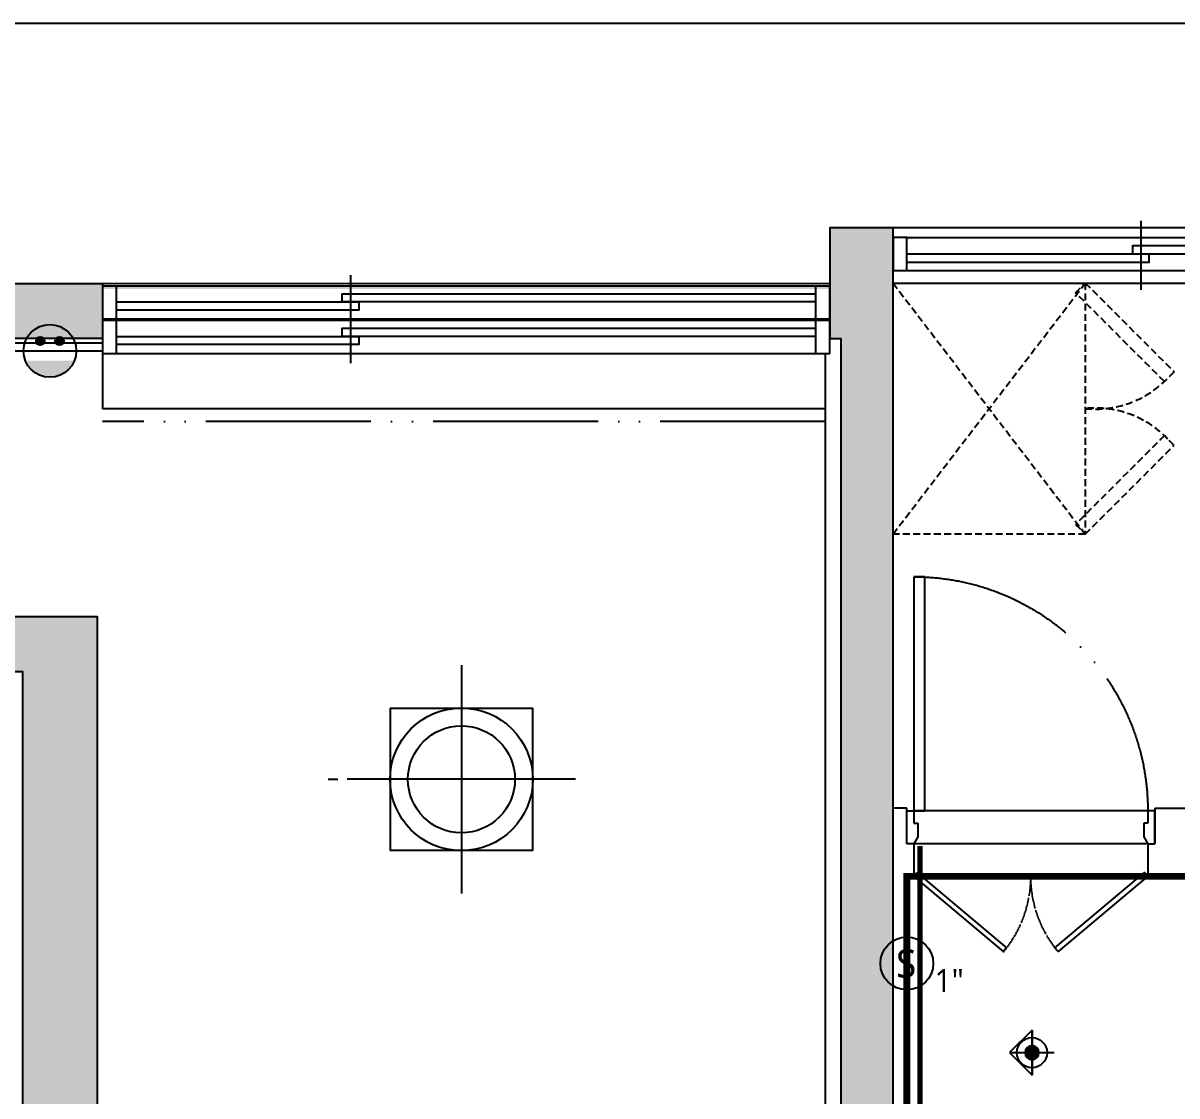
# Model space of a CAD drawing. Header units: millimetres. Extents: x 0 to 460316, y -63250 to 103204.
# Drawn here: x 190020 to 194210, y 35417 to 39314 of the extents above; entities that cross this region are included whole.
import ezdxf
from ezdxf.enums import TextEntityAlignment as Align

# ---------------------------------------------------------------- set-up
doc = ezdxf.new("R2010")
doc.units = ezdxf.units.MM
doc.header["$LTSCALE"] = 25
for name, pattern in [('ACAD_ISO05W100', [33, 24, -3, 0, -3, 0, -3]), ('DASHEDX2', [1.5, 1, -0.5]), ('DOT', [0.25, 0, -0.25]), ('HID', [2.5, 1.5, -1])]:
    doc.linetypes.add(name, pattern=pattern)
for name, color, linetype in [('06-FUR', 6, 'Continuous'), ('06-LIGHT', 4, 'Continuous'), ('07-DIM WAL', 5, 'Continuous'), ('2-con', 2, 'Continuous'), ('3.기호.계단선', 30, 'Continuous'), ('ac-door', 30, 'Continuous'), ('ac-insul', 5, 'BATTING'), ('ac-Ref', 8, 'Continuous'), ('ac-text', 7, 'Continuous'), ('ac-wall-fin', 3, 'Continuous'), ('ac-window', 140, 'Continuous'), ('CEIL-LIGHT', 7, 'Continuous'), ('F-SYM', 7, 'Continuous'), ('FORM(YOURNAME)-11', 1, 'Continuous'), ('HAT', 8, 'Continuous'), ('RC-LIGHT', 7, 'Continuous'), ('U-LANP', 6, 'Continuous'), ('설비', 140, 'Continuous')]:
    doc.layers.add(name, color=color, linetype=linetype)
doc.styles.add('YOURNAME', font='HY울릉도M.TTF')
doc.styles.add('이윤정', font='l_10646.ttf')
doc.styles.add('코레일둥고', font='Korail_Round_Gothic_Medium.ttf')
doc.linetypes.add('BATTING', pattern='A,0.00254,-2.54,[134,ltypeshp.shx,S=2.54,R=0,X=-2.54,Y=0],-5.08,[134,ltypeshp.shx,S=2.54,R=180,X=2.54,Y=0],-2.54', length=10.16254)

# ---------------------------------------------------------------- blocks, each defined once
blk = doc.blocks.new('FORM-PLAN')
at = {"layer": 'Defpoints', "color": 158}
blk.add_lwpolyline([(-69444, 53115), (-64, 53115), (-64, 1215), (-69444, 1215)], close=True, dxfattribs=at)
at = {"layer": 'FORM(YOURNAME)-11', "color": 3, "style": 'YOURNAME'}
for tag, height, p in [('1', 450, (9905, 18188)), ('2', 450, (9905, 17544)), ('3', 450, (9905, 16257)), ('4', 450, (9905, 14326)), ('5', 515, (9905, 12009)), ('6', 515, (9905, 9757)), ('7', 515, (9905, 7504)), ('8', 515, (9905, 5252)), ('9', 515, (9905, 2999)), ('10', 515, (5655, 811)), ('11', 515, (9905, 747)), ('12', 515, (5655, -1441)), ('13', 515, (9905, -1441))]:
    blk.add_attdef(tag, text='', height=height, dxfattribs=at).set_placement(p, align=Align.MIDDLE_RIGHT)
blk = doc.blocks.new('*U369')
at = {"layer": 'ac-door'}
for p, q in [((-65, 120), (-65, 970)), ((-65, 970), (-25, 970)), ((-25, 970), (-25, 120)), ((-900, 120), (-875, 120)), ((-900, 0), (-900, 120)), ((-875, 120), (-875, 75)), ((-25, 120), (-65, 120)), ((0, 120), (-25, 120)), ((-25, 120), (-25, 75)), ((0, 0), (0, 120)), ((-875, 75), (-860, 75)), ((-860, 75), (-860, 25)), ((-25, 75), (-40, 75)), ((-40, 75), (-40, 25)), ((-860, 25), (-875, 0)), ((-40, 25), (-25, 0)), ((-25, 0), (0, 0)), ((-875, 0), (-900, 0))]:
    blk.add_line(p, q, dxfattribs=at)
at = {"layer": 'ac-Ref'}
blk.add_line((-875, 120), (-25, 120), dxfattribs=at)
at = {"layer": 'ac-Ref', "linetype": 'ACAD_ISO05W100'}
blk.add_arc((-25, 120), 850, 90, 180, dxfattribs=at)
blk = doc.blocks.new('1')
at = {"linetype": 'Continuous'}
h = blk.add_hatch(color=4, dxfattribs=at)
h.dxf.hatch_style = 1
edge = h.paths.add_edge_path()
edge.add_arc((11539653.5, -14273503.8), 37.5, 0, 360)
at = {"color": 1, "linetype": 'Continuous'}
for p, q in [((11539653.5, -14273637.1), (11539653.5, -14273370.5)), ((11539520.2, -14273503.8), (11539786.8, -14273503.8))]:
    blk.add_line(p, q, dxfattribs=at)
at = {"color": 4, "linetype": 'Continuous'}
for radius in [41.5, 37.5]:
    blk.add_circle((11539653.5, -14273503.8), radius, dxfattribs=at)
blk = doc.blocks.new('SPO')
at = {"color": 4}
for p, q in [((48203.9, -33662.9), (48122, -33744.8)), ((48285.8, -33744.8), (48203.9, -33662.9)), ((48285.8, -33744.8), (48122, -33744.8))]:
    blk.add_line(p, q, dxfattribs=at)
blk.add_circle((48203.9, -33744.8), 54.6, dxfattribs=at)
at = {"layer": 'RC-LIGHT', "xscale": -0.6024096385271789, "yscale": 0.6024096385271789, "zscale": 0.6024096385271789, "rotation": 180}
blk.add_blockref('1', (-6903394.6, -8632241), dxfattribs=at)
blk = doc.blocks.new('SW')
at = {"layer": '설비', "color": 140}
blk.add_circle((11533254.1, -14277699.4), 184, dxfattribs=at)
at = {"layer": '설비', "color": 140, "insert": (11533320, -14277600.8), "char_height": 197.143, "width": 314.327, "attachment_point": 3, "style": '코레일둥고'}
blk.add_mtext('{\\fMalgun Gothic|b0|i0|c129|p50;S}', dxfattribs=at)
blk = doc.blocks.new('egoo')
at = {"layer": '설비'}
h = blk.add_hatch(color=140, dxfattribs=at)
edge = h.paths.add_edge_path()
edge.add_arc((1015645.3, 443433.7), 22.3, 0, 360)
h = blk.add_hatch(color=140, dxfattribs=at)
edge = h.paths.add_edge_path()
edge.add_arc((1015747.7, 443433.7), 22.3, 0, 360)
h = blk.add_hatch(color=140, dxfattribs=at)
edge = h.paths.add_edge_path()
edge.add_line((1015826.3, 443329.1), (1015566.6, 443329.1))
edge.add_ellipse((1015696.5, 443381.5), major_axis=(99, 99), ratio=1, start_angle=156.95778, end_angle=293.04222)
at = {"layer": '설비', "color": 140}
for centre, radius in [((1015696.5, 443381.5), 140), ((1015645.3, 443433.7), 22.3), ((1015747.7, 443433.7), 22.3)]:
    blk.add_circle(centre, radius, dxfattribs=at)

msp = doc.modelspace()

# ---------------------------------------------------------------- hatches: boundary and pattern name
at = {"layer": 'ac-Ref'}
h = msp.add_hatch(color=256, dxfattribs=at)
h.dxf.hatch_style = 1
h.paths.add_polyline_path([(190288.9, 37157.75), (189743.9, 37157.75), (189743.9, 38167.75), (190308.9, 38167.75), (190308.9, 38367.75), (189543.9, 38367.75), (189543.9, 36957.75), (190018.9, 36957.75), (190018.9, 33784.45), (190288.9, 33784.45)])
h.paths.add_polyline_path([(193178.9, 36324.45), (193178.9, 38569.45), (192948.9, 38569.45), (192948.9, 38167.75), (192988.9, 38167.75), (192988.9, 33992.75), (191218.9, 33992.75), (191218.9, 33784.45), (193178.9, 33784.45)])
h.paths.add_polyline_path([(197156.9, 36197.45), (197423.9, 36197.45), (197423.9, 36398.33), (197158.9, 36398.33), (197158.9, 37169.45), (196290.9, 37169.45), (196290.9, 36969.45), (196980.9, 36969.45), (196980.9, 33994.45), (196168.9, 33994.45), (196168.9, 33859.45), (197163.9, 33859.45), (197163.9, 34059.45), (197156.9, 34059.45)])
h.paths.add_polyline_path([(198923.9, 38424.45), (197948.9, 38424.45), (197948.9, 38224.45), (198723.9, 38224.45), (198723.9, 37434.45), (198088.9, 37434.45), (198088.9, 36398.33), (198003.9, 36398.33), (198003.9, 36197.45), (198638.9, 36197.45), (198638.9, 34059.45), (198638.9, 33859.45), (198648.9, 33859.45), (198648.9, 28919.45), (197861.9, 28919.45), (197861.9, 28727.45), (198814.9, 28727.45), (198814.9, 27647.45), (197924.9, 27647.45), (197924.9, 27447.45), (198923.9, 27447.45)])
h.paths.add_polyline_path([(195090.9, 37169.45), (194565.9, 37169.45), (194565.9, 36324.45), (194840.9, 36324.45), (194840.9, 36969.45), (195090.9, 36969.45)])
h.paths.add_polyline_path([(196833.9, 32699.45), (195783.9, 32699.45), (195783.9, 32499.45), (196833.9, 32499.45)])
h.paths.add_polyline_path([(194756.9, 32699.45), (194546.9, 32699.45), (194546.9, 28727.45), (195161.9, 28727.45), (195161.9, 28919.45), (194756.9, 28919.45)])
h.paths.add_polyline_path([(194836.9, 27647.45), (194636.9, 27647.45), (194636.9, 27077.45), (194836.9, 27077.45)])
h.paths.add_polyline_path([(190116.9, 28747.45), (190746.9, 28747.45), (190746.9, 28947.45), (190028.9, 28947.45), (190028.9, 32402.45), (189838.9, 32402.45), (189838.9, 27462.45), (189823.9, 27462.45), (189823.9, 27262.45), (189916.9, 27262.45), (189916.9, 27077.45), (190836.9, 27077.45), (190836.9, 27277.45), (190116.9, 27277.45)])
h.paths.add_polyline_path([(186823.9, 32202.45), (188908.9, 32202.45), (188908.9, 32402.45), (186858.9, 32402.45), (186858.9, 34567.45), (188458.9, 34567.45), (188458.9, 33167.45), (188658.9, 33167.45), (188658.9, 35164.45), (189078.9, 35164.45), (189078.9, 35364.45), (188458.9, 35364.45), (188458.9, 34737.45), (186623.9, 34737.45), (186623.9, 27262.45), (187243.9, 27262.45), (187243.9, 27462.45), (186823.9, 27462.45)])
h = msp.add_hatch(dxfattribs=at)
h.set_pattern_fill('ANGLE', color=256)
h.set_pattern_definition([(0, (96259.831, -28300.8086), (0, 6.985), [5.08, -1.905]), (90, (96259.831, -28300.8086), (-6.985, 4e-16), [5.08, -1.905])])
h.paths.add_polyline_path([(191208.9, 38368.04), (190308.9, 38367.75), (190308.9, 38347.75), (191208.9, 38347.75)])
h.paths.add_polyline_path([(192948.9, 38368.6), (191208.9, 38368.04), (191208.9, 38347.75), (192948.9, 38347.75)])

# ---------------------------------------------------------------- linework, layer by layer
at = {"layer": '06-FUR', "color": 7, "linetype": 'DASHEDX2'}
msp.add_lwpolyline([(193178.9, 37457.45), (193178.9, 38369.45), (193876.9, 38369.45), (193876.9, 37457.45)], close=True, dxfattribs=at)
for points in [[(193178.9, 37457.45), (193876.9, 38369.45), (194199.35, 38047.01), (194163.99, 38011.65), (193841.55, 38334.09), (193876.9, 38369.45)], [(193178.9, 38369.45), (193876.9, 37457.45), (194199.35, 37779.89), (194163.99, 37815.24), (193841.55, 37492.8), (193876.9, 37457.45)]]:
    msp.add_lwpolyline(points, dxfattribs=at)
msp.add_lwpolyline([(194176.54, 38024.2, -0.231931), (193876.9, 37913.45, -0.231931), (194176.54, 37802.69)], format="xyb", dxfattribs=at)
at = {"layer": '06-LIGHT', "color": 10, "linetype": 'ACAD_ISO05W100'}
msp.add_line((192933.9, 37866.5), (190308.9, 37866.5), dxfattribs=at)
at = {"layer": '07-DIM WAL', "const_width": 25}
msp.add_lwpolyline([(196935.9, 36924.45), (194885.9, 36924.45), (194885.9, 36214.45), (193228.9, 36214.45), (193228.9, 33733.45), (190018.9, 33738.45), (190018.9, 35174.47), (188693.98, 35164.45)], dxfattribs=at)
at = {"layer": '2-con'}
msp.add_line((190308.9, 38367.75), (192948.9, 38368.6), dxfattribs=at)
msp.add_lwpolyline([(193178.9, 38569.45), (192948.9, 38569.45), (192948.9, 38167.75), (192988.9, 38167.75), (192988.9, 33992.75), (191218.9, 33992.75), (191218.9, 33784.45), (193178.9, 33784.45), (193178.9, 36324.45)], close=True, dxfattribs=at)
for points in [[(193178.9, 38369.45), (195433.9, 38369.45), (195433.9, 38224.45), (197948.9, 38224.45), (197948.9, 38424.45), (195633.9, 38424.45), (195633.9, 38569.45), (193178.9, 38569.45)], [(190018.9, 33784.45), (190018.9, 36957.75), (189543.9, 36957.75), (189543.9, 38367.75), (190308.9, 38367.75), (190308.9, 38167.75), (189743.9, 38167.75), (189743.9, 37157.75), (190288.9, 37157.75), (190288.9, 33784.45), (190018.9, 33784.45)]]:
    msp.add_lwpolyline(points, dxfattribs=at)
at = {"layer": '3.기호.계단선', "color": 140, "linetype": 'HID', "const_width": 20}
msp.add_lwpolyline([(193276.53, 36324.45), (193276.53, 33784.45)], dxfattribs=at)
at = {"layer": 'ac-door'}
for points in [[(193265.47, 36228.24), (193591.04, 35955.05), (193579.47, 35941.26), (193253.9, 36214.45)], [(193766.77, 35955.05), (194092.33, 36228.24), (194103.9, 36214.45), (193778.34, 35941.26)]]:
    msp.add_lwpolyline(points, close=True, dxfattribs=at)
at = {"layer": 'ac-insul', "linetype": 'BATTING', "ltscale": 0.05}
msp.add_line((189743.9, 38151.99), (190308.9, 38151.99), dxfattribs=at)
at = {"layer": 'ac-Ref'}
for p, q in [((194098.9, 36332.45), (193253.9, 36332.45)), ((193251.91, 36214.45), (193253.9, 36214.45)), ((193281.91, 36214.45), (194075.9, 36214.45))]:
    msp.add_line(p, q, dxfattribs=at)
at = {"layer": 'ac-Ref', "linetype": 'DOT'}
for centre, start, end in [((193253.9, 36214.45), 320, 0), ((194103.9, 36214.45), 180, 220)]:
    msp.add_arc(centre, 425, start, end, dxfattribs=at)
at = {"layer": 'ac-text'}
msp.add_line((190308.9, 38122.75), (190308.9, 37912.75), dxfattribs=at)
at = {"layer": 'ac-wall-fin'}
for p, q in [((189743.9, 38122.75), (190308.9, 38122.75)), ((192933.9, 34010.75), (192933.9, 38112.75)), ((193228.9, 36462.45), (193178.9, 36462.45)), ((193228.9, 36332.45), (193228.9, 36462.45)), ((194128.9, 36462.62), (194565.9, 36462.62)), ((194128.9, 36462.62), (194128.9, 36332.45)), ((193253.9, 36332.45), (193253.9, 36214.45)), ((194103.9, 36332.45), (194103.9, 36214.45)), ((193228.9, 33733.45), (193228.9, 36214.45)), ((193253.9, 36214.45), (193228.9, 36214.45)), ((194885.9, 36214.45), (194103.9, 36214.45))]:
    msp.add_line(p, q, dxfattribs=at)
at = {"layer": 'ac-window'}
for p, q in [((194078.9, 38594.98), (194078.9, 38344.98)), ((193228.9, 38534.98), (195413.85, 38534.98)), ((193228.9, 38474.98), (194048.9, 38474.98)), ((191208.9, 38398.17), (191208.9, 38203.17)), ((193228.9, 38414.98), (195413.85, 38414.98)), ((192948.9, 38357.75), (190308.9, 38357.75)), ((190308.9, 38357.75), (190308.9, 38237.75)), ((190358.9, 38357.75), (190358.9, 38237.75)), ((192898.9, 38237.75), (192898.9, 38357.75)), ((192948.9, 38237.75), (192948.9, 38357.75)), ((191208.9, 38273.17), (191208.9, 38078.17)), ((192948.9, 38237.75), (190308.9, 38237.75)), ((192948.9, 38232.75), (190308.9, 38232.75)), ((190308.9, 38232.75), (190308.9, 38112.75)), ((190358.9, 38232.75), (190358.9, 38112.75)), ((192898.9, 38112.75), (192898.9, 38232.75)), ((192948.9, 38112.75), (192948.9, 38232.75)), ((192948.9, 38112.75), (190308.9, 38112.75))]:
    msp.add_line(p, q, dxfattribs=at)
msp.add_lwpolyline([(193228.9, 38414.98), (193228.9, 38534.98), (193178.9, 38534.98), (193178.9, 38414.98)], close=True, dxfattribs=at)
for points in [[(195383.85, 38504.98), (194048.9, 38504.98), (194048.9, 38474.98), (195383.85, 38474.98)], [(193228.9, 38444.98), (194108.9, 38444.98), (194108.9, 38474.98)], [(190358.9, 38300.67), (191238.9, 38300.67), (191238.9, 38270.67), (190358.9, 38270.67)], [(192898.9, 38300.67), (191178.9, 38300.67), (191178.9, 38330.67), (192898.9, 38330.67)], [(190358.9, 38175.67), (191238.9, 38175.67), (191238.9, 38145.67), (190358.9, 38145.67)], [(192898.9, 38175.67), (191178.9, 38175.67), (191178.9, 38205.67), (192898.9, 38205.67)]]:
    msp.add_lwpolyline(points, dxfattribs=at)
at = {"layer": 'CEIL-LIGHT'}
msp.add_line((192933.9, 37912.75), (190308.9, 37912.75), dxfattribs=at)
at = {"layer": 'HAT', "color": 1}
for p, q in [((191611.9, 36981.29), (191611.9, 36152.24)), ((191352.83, 36825.84), (191870.98, 36825.84)), ((191352.83, 36825.84), (191352.83, 36307.69)), ((191870.98, 36307.69), (191870.98, 36825.84)), ((191128.29, 36566.76), (191162.84, 36566.76)), ((192026.43, 36566.76), (191197.38, 36566.76)), ((191870.98, 36307.69), (191352.83, 36307.69))]:
    msp.add_line(p, q, dxfattribs=at)
at = {"layer": 'U-LANP', "color": 4}
msp.add_circle((191611.9, 36566.76), 259.08, dxfattribs=at)
at = {"layer": 'U-LANP', "color": 8}
msp.add_circle((191611.9, 36566.76), 194.31, dxfattribs=at)

# ---------------------------------------------------------------- block references
at = {"layer": 'ac-door', "xscale": -1}
msp.add_blockref('*U369', (193228.9, 36332.45), dxfattribs=at)
at = {"layer": 'F-SYM', "xscale": 0.2500000000000001, "yscale": 0.2500000000000001, "zscale": 0.2500000000000001}
msp.add_blockref('FORM-PLAN', (201462.45, 26034.91), dxfattribs=at)
at = {"layer": 'RC-LIGHT', "rotation": 90}
msp.add_blockref('SPO', (159938.74, -12629.96), dxfattribs=at)
at = {"layer": '설비', "color": 140}
for name, p, xscale, yscale, zscale in [('egoo', (-505150.76, -265382.42), 0.6845238224412213, 0.6845238224412213, 0.6845238224412213), ('SW', (-5813674.25, 7472199.8), 0.5208333333333334, 0.5208333333333334, 0.5208333333333334)]:
    msp.add_blockref(name, p, dxfattribs=dict(at, xscale=xscale, yscale=yscale, zscale=zscale))

# ---------------------------------------------------------------- texts
at = {"layer": 'ac-text', "style": '이윤정'}
msp.add_text('1"', height=83.333, dxfattribs=at).set_placement((193329.57, 35794.42))

doc.saveas('drawing.dxf')
